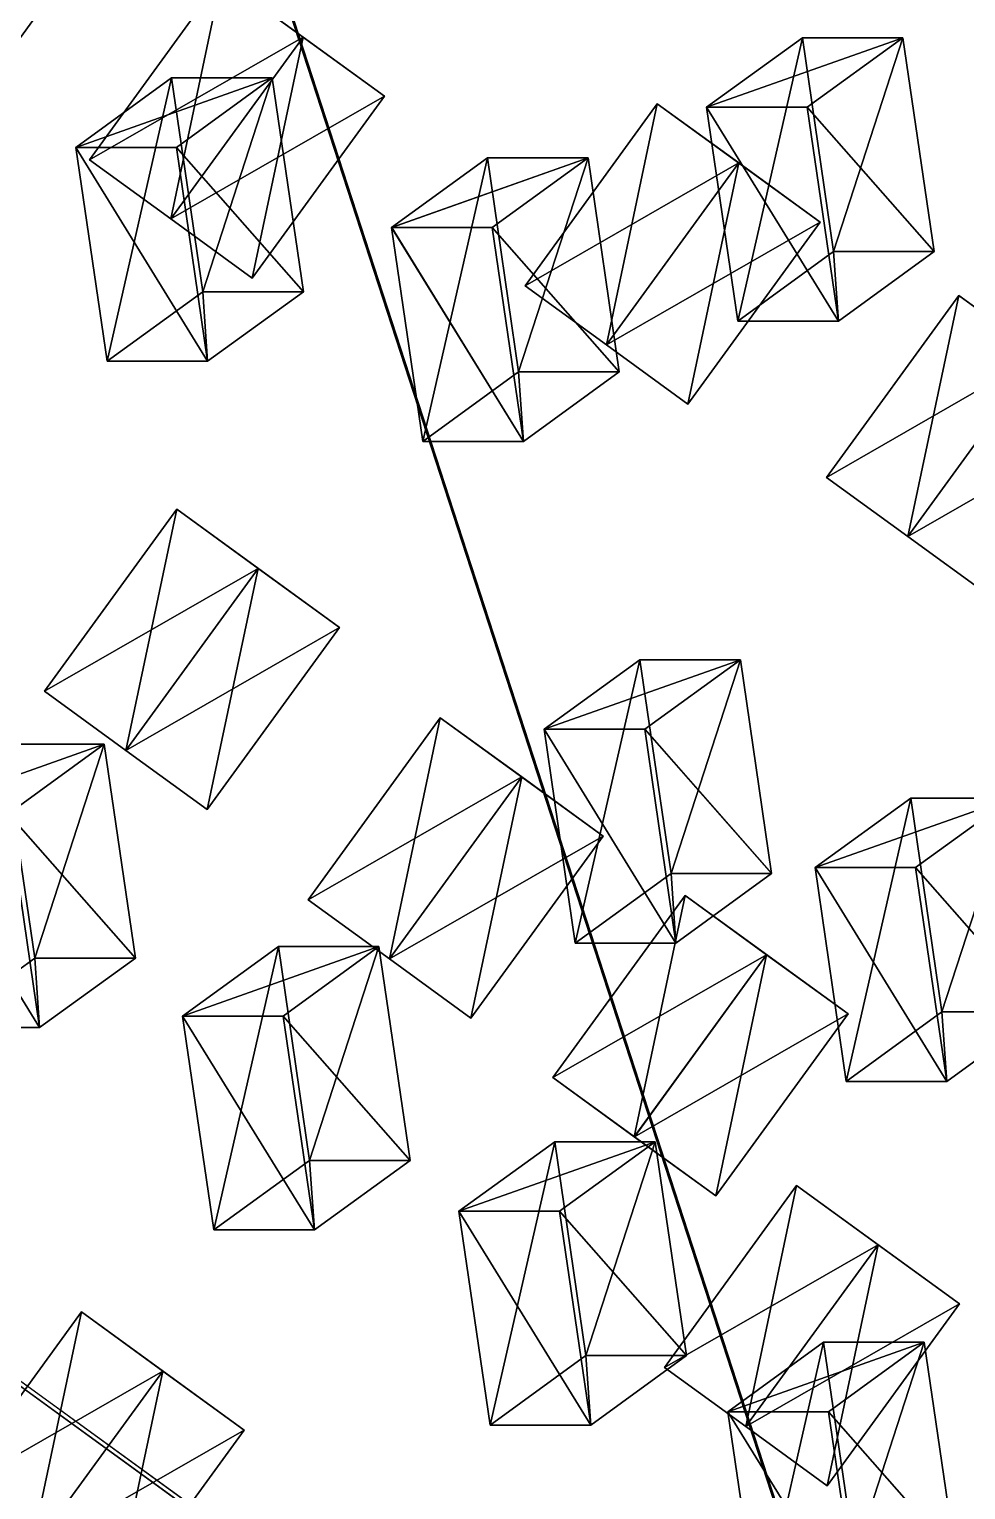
# Model space of a CAD drawing. Header units: metres. Extents: x -324 to 324, y -310 to 311.
# Drawn here: x 220.7 to 262.3, y -164.8 to -99.9 of the extents above; entities that cross this region are included whole.
import ezdxf

# ---------------------------------------------------------------- set-up
doc = ezdxf.new("R2010")
doc.units = ezdxf.units.M

msp = doc.modelspace()

# ---------------------------------------------------------------- linework, layer by layer
for p, q in [((161.96652, -117.55703, -738.10077), (261.9763, -190.21126, -938.09595)), ((261.8568, -190.37567, -938.0959), (161.85379, -117.71214, -738.10077))]:
    msp.add_line(p, q)
for points in [[(161.96648, 117.557076, -738.10077), (161.96652, -117.55703, -738.10077), (261.9763, -190.21126, -938.09595), (261.97638, -190.21115, -938.0958)], [(161.96648, 117.557076, -738.10077), (261.9763, -190.21126, -938.09595), (323.78568, 7.632487e-05, -1061.6997), (323.78577, 0.00017632486, -1061.6996)], [(261.94806, -190.3165, -938.3003), (61.935287, -190.30716, -1261.8993), (200.13196, -0.09587097, -1261.8992), (200.13206, -0.09577097, -1261.899)], [(261.94806, -190.3165, -938.3003), (200.13196, -0.09587097, -1261.8992), (323.74664, -0.101638794, -1061.904), (323.74673, -0.10153879, -1061.9039)], [(224.28676, -94.77117, -1130.5415), (220.66881, -92.14258, -1128.3052), (214.79095, -100.23274, -1128.3052), (214.79106, -100.23264, -1128.305)], [(220.66837, -92.14226, -1139.4856), (224.28676, -94.77117, -1130.5415), (218.4089, -102.861336, -1130.5415), (218.40901, -102.86124, -1130.5414)], [(214.79095, -100.23274, -1128.3052), (218.4089, -102.861336, -1130.5415), (224.28676, -94.77117, -1130.5415), (224.28687, -94.77107, -1130.5414)], [(227.01706, -108.28799, -1110.2363), (223.39911, -105.65939, -1108), (229.27696, -97.56923, -1108), (229.27707, -97.56913, -1107.9999)], [(232.89536, -100.19814, -1099.0559), (229.27696, -97.56923, -1108), (223.39911, -105.65939, -1108), (223.39922, -105.659294, -1107.9999)], [(229.27696, -97.56923, -1108), (232.89491, -100.19782, -1110.2363), (227.01706, -108.28799, -1110.2363), (227.01717, -108.28789, -1110.2362)], [(236.5133, -102.82674, -1101.2922), (232.89491, -100.19782, -1110.2363), (229.27696, -97.56923, -1108), (229.27707, -97.56913, -1107.9999)], [(229.27696, -97.56923, -1108), (232.89536, -100.19814, -1099.0559), (236.5133, -102.82674, -1101.2922), (236.51341, -102.82664, -1101.2921)], [(223.39911, -105.65939, -1108), (227.0175, -108.28831, -1099.0559), (232.89536, -100.19814, -1099.0559), (232.89546, -100.198044, -1099.0558)], [(230.63545, -110.9169, -1101.2922), (227.01706, -108.28799, -1110.2363), (232.89491, -100.19782, -1110.2363), (232.89502, -100.19772, -1110.2362)], [(236.5133, -102.82674, -1101.2922), (232.89536, -100.19814, -1099.0559), (227.0175, -108.28831, -1099.0559), (227.01761, -108.28821, -1099.0558)], [(232.89491, -100.19782, -1110.2363), (236.5133, -102.82674, -1101.2922), (230.63545, -110.9169, -1101.2922), (230.63556, -110.9168, -1101.2921)], [(252.21234, -112.82942, -910.745), (250.83025, -103.318855, -907.9811), (255.08391, -100.22868, -916.4874), (255.08401, -100.228584, -916.4873)], [(250.83025, -103.318855, -907.9811), (255.30226, -103.318855, -905.7448), (259.55594, -100.22868, -914.2511), (259.55603, -100.228584, -914.251)], [(259.55594, -100.22868, -914.2511), (255.08391, -100.22868, -916.4874), (250.83025, -103.318855, -907.9811), (250.83035, -103.318756, -907.98096)], [(255.08391, -100.22868, -916.4874), (256.466, -109.73925, -919.2513), (252.21234, -112.82942, -910.745), (252.21245, -112.82932, -910.7449)], [(256.466, -109.73925, -919.2513), (255.08391, -100.22868, -916.4874), (259.55594, -100.22868, -914.2511), (259.55603, -100.228584, -914.251)], [(260.93805, -109.73925, -917.015), (259.55594, -100.22868, -914.2511), (255.30226, -103.318855, -905.7448), (255.30237, -103.318756, -905.7447)], [(259.55594, -100.22868, -914.2511), (260.93805, -109.73925, -917.015), (256.466, -109.73925, -919.2513), (256.4661, -109.73915, -919.25116)], [(224.18427, -114.61749, -854.6957), (222.80217, -105.106926, -851.93176), (227.05583, -102.016754, -860.4381), (227.05594, -102.016655, -860.438)], [(222.80217, -105.106926, -851.93176), (227.27419, -105.106926, -849.6955), (231.52786, -102.016754, -858.2018), (231.52797, -102.016655, -858.20166)], [(231.52786, -102.016754, -858.2018), (227.05583, -102.016754, -860.4381), (222.80217, -105.106926, -851.93176), (222.80228, -105.10683, -851.93164)], [(227.05583, -102.016754, -860.4381), (228.43794, -111.52732, -863.20197), (224.18427, -114.61749, -854.6957), (224.18437, -114.61739, -854.69556)], [(228.43794, -111.52732, -863.20197), (227.05583, -102.016754, -860.4381), (231.52786, -102.016754, -858.2018), (231.52797, -102.016655, -858.20166)], [(232.90996, -111.52732, -860.9657), (231.52786, -102.016754, -858.2018), (227.27419, -105.106926, -849.6955), (227.27429, -105.10683, -849.6954)], [(231.52786, -102.016754, -858.2018), (232.90996, -111.52732, -860.9657), (228.43794, -111.52732, -863.20197), (228.43805, -111.52722, -863.20184)], [(227.0175, -108.28831, -1099.0559), (230.63545, -110.9169, -1101.2922), (236.5133, -102.82674, -1101.2922), (236.51341, -102.82664, -1101.2921)], [(246.37944, -113.88915, -1072.3274), (242.76149, -111.26056, -1070.0911), (248.63934, -103.170395, -1070.0911), (248.63945, -103.170296, -1070.091)], [(252.25774, -105.79931, -1061.147), (248.63934, -103.170395, -1070.0911), (242.76149, -111.26056, -1070.0911), (242.7616, -111.26046, -1070.091)], [(248.63934, -103.170395, -1070.0911), (252.2573, -105.79899, -1072.3274), (246.37944, -113.88915, -1072.3274), (246.37955, -113.88905, -1072.3273)], [(255.87569, -108.4279, -1063.3833), (252.2573, -105.79899, -1072.3274), (248.63934, -103.170395, -1070.0911), (248.63945, -103.170296, -1070.091)], [(248.63934, -103.170395, -1070.0911), (252.25774, -105.79931, -1061.147), (255.87569, -108.4279, -1063.3833), (255.8758, -108.4278, -1063.3832)], [(256.68436, -112.82942, -908.50867), (255.30226, -103.318855, -905.7448), (250.83025, -103.318855, -907.9811), (250.83035, -103.318756, -907.98096)], [(250.83025, -103.318855, -907.9811), (252.21234, -112.82942, -910.745), (256.68436, -112.82942, -908.50867), (256.68445, -112.82932, -908.50854)], [(255.30226, -103.318855, -905.7448), (256.68436, -112.82942, -908.50867), (260.93805, -109.73925, -917.015), (260.93814, -109.73915, -917.0149)], [(228.6563, -114.61749, -852.45935), (227.27419, -105.106926, -849.6955), (222.80217, -105.106926, -851.93176), (222.80228, -105.10683, -851.93164)], [(222.80217, -105.106926, -851.93176), (224.18427, -114.61749, -854.6957), (228.6563, -114.61749, -852.45935), (228.6564, -114.61739, -852.4592)], [(227.27419, -105.106926, -849.6955), (228.6563, -114.61749, -852.45935), (232.90996, -111.52732, -860.9657), (232.91006, -111.52722, -860.9656)], [(227.0175, -108.28831, -1099.0559), (223.39911, -105.65939, -1108), (227.01706, -108.28799, -1110.2363), (227.01717, -108.28789, -1110.2362)], [(238.21596, -118.17804, -882.7556), (236.83386, -108.66747, -879.9917), (241.08752, -105.5773, -888.49805), (241.08763, -105.5772, -888.4979)], [(236.83386, -108.66747, -879.9917), (241.30588, -108.66747, -877.75543), (245.55956, -105.5773, -886.2617), (245.55966, -105.5772, -886.2616)], [(245.55956, -105.5773, -886.2617), (241.08752, -105.5773, -888.49805), (236.83386, -108.66747, -879.9917), (236.83397, -108.66737, -879.9916)], [(241.08752, -105.5773, -888.49805), (242.46964, -115.08787, -891.2619), (238.21596, -118.17804, -882.7556), (238.21606, -118.17794, -882.7555)], [(242.46964, -115.08787, -891.2619), (241.08752, -105.5773, -888.49805), (245.55956, -105.5773, -886.2617), (245.55966, -105.5772, -886.2616)], [(246.94165, -115.08787, -889.02563), (245.55956, -105.5773, -886.2617), (241.30588, -108.66747, -877.75543), (241.30598, -108.66737, -877.7553)], [(245.55956, -105.5773, -886.2617), (246.94165, -115.08787, -889.02563), (242.46964, -115.08787, -891.2619), (242.46974, -115.08777, -891.2618)], [(242.76149, -111.26056, -1070.0911), (246.37988, -113.88947, -1061.147), (252.25774, -105.79931, -1061.147), (252.25784, -105.79921, -1061.1469)], [(249.99783, -116.51807, -1063.3833), (246.37944, -113.88915, -1072.3274), (252.2573, -105.79899, -1072.3274), (252.2574, -105.79889, -1072.3273)], [(255.87569, -108.4279, -1063.3833), (252.25774, -105.79931, -1061.147), (246.37988, -113.88947, -1061.147), (246.37999, -113.88937, -1061.1469)], [(252.2573, -105.79899, -1072.3274), (255.87569, -108.4279, -1063.3833), (249.99783, -116.51807, -1063.3833), (249.99794, -116.51797, -1063.3832)], [(227.01706, -108.28799, -1110.2363), (230.63545, -110.9169, -1101.2922), (227.0175, -108.28831, -1099.0559), (227.01761, -108.28821, -1099.0558)], [(246.37988, -113.88947, -1061.147), (249.99783, -116.51807, -1063.3833), (255.87569, -108.4279, -1063.3833), (255.8758, -108.4278, -1063.3832)], [(242.68799, -118.17804, -880.5193), (241.30588, -108.66747, -877.75543), (236.83386, -108.66747, -879.9917), (236.83397, -108.66737, -879.9916)], [(236.83386, -108.66747, -879.9917), (238.21596, -118.17804, -882.7556), (242.68799, -118.17804, -880.5193), (242.6881, -118.17794, -880.51917)], [(241.30588, -108.66747, -877.75543), (242.68799, -118.17804, -880.5193), (246.94165, -115.08787, -889.02563), (246.94176, -115.08777, -889.0255)], [(256.68436, -112.82942, -908.50867), (252.21234, -112.82942, -910.745), (256.466, -109.73925, -919.2513), (256.4661, -109.73915, -919.25116)], [(256.466, -109.73925, -919.2513), (260.93805, -109.73925, -917.015), (256.68436, -112.82942, -908.50867), (256.68445, -112.82932, -908.50854)], [(228.6563, -114.61749, -852.45935), (224.18427, -114.61749, -854.6957), (228.43794, -111.52732, -863.20197), (228.43805, -111.52722, -863.20184)], [(228.43794, -111.52732, -863.20197), (232.90996, -111.52732, -860.9657), (228.6563, -114.61749, -852.45935), (228.6564, -114.61739, -852.4592)], [(246.37988, -113.88947, -1061.147), (242.76149, -111.26056, -1070.0911), (246.37944, -113.88915, -1072.3274), (246.37955, -113.88905, -1072.3273)], [(259.77524, -122.412285, -1040.6368), (256.1573, -119.78369, -1038.4005), (262.03516, -111.69353, -1038.4005), (262.03525, -111.69343, -1038.4004)], [(265.65353, -114.32244, -1029.4564), (262.03516, -111.69353, -1038.4005), (256.1573, -119.78369, -1038.4005), (256.15738, -119.78359, -1038.4004)], [(262.03516, -111.69353, -1038.4005), (265.6531, -114.32212, -1040.6368), (259.77524, -122.412285, -1040.6368), (259.77533, -122.412186, -1040.6367)], [(269.27148, -116.951035, -1031.6927), (265.6531, -114.32212, -1040.6368), (262.03516, -111.69353, -1038.4005), (262.03525, -111.69343, -1038.4004)], [(262.03516, -111.69353, -1038.4005), (265.65353, -114.32244, -1029.4564), (269.27148, -116.951035, -1031.6927), (269.27158, -116.950935, -1031.6926)], [(246.37944, -113.88915, -1072.3274), (249.99783, -116.51807, -1063.3833), (246.37988, -113.88947, -1061.147), (246.37999, -113.88937, -1061.1469)], [(256.1573, -119.78369, -1038.4005), (259.77567, -122.412605, -1029.4564), (265.65353, -114.32244, -1029.4564), (265.65363, -114.32234, -1029.4563)], [(263.39362, -125.0412, -1031.6927), (259.77524, -122.412285, -1040.6368), (265.6531, -114.32212, -1040.6368), (265.6532, -114.32202, -1040.6367)], [(269.27148, -116.951035, -1031.6927), (265.65353, -114.32244, -1029.4564), (259.77567, -122.412605, -1029.4564), (259.77576, -122.412506, -1029.4563)], [(242.68799, -118.17804, -880.5193), (238.21596, -118.17804, -882.7556), (242.46964, -115.08787, -891.2619), (242.46974, -115.08777, -891.2618)], [(242.46964, -115.08787, -891.2619), (246.94165, -115.08787, -889.02563), (242.68799, -118.17804, -880.5193), (242.6881, -118.17794, -880.51917)], [(259.77567, -122.412605, -1029.4564), (263.39362, -125.0412, -1031.6927), (269.27148, -116.951035, -1031.6927), (269.27158, -116.950935, -1031.6926)], [(161.85379, -117.71214, -738.10077), (100.05529, -307.93845, -1061.6997), (261.8568, -190.37567, -938.0959), (261.8569, -190.37556, -938.09576)], [(259.77567, -122.412605, -1029.4564), (256.1573, -119.78369, -1038.4005), (259.77524, -122.412285, -1040.6368), (259.77533, -122.412186, -1040.6367)], [(225.0226, -131.91998, -1085.6854), (221.40465, -129.2914, -1083.4491), (227.2825, -121.201225, -1083.4491), (227.28261, -121.201126, -1083.449)], [(230.9009, -123.83014, -1074.505), (227.2825, -121.201225, -1083.4491), (221.40465, -129.2914, -1083.4491), (221.40475, -129.29129, -1083.449)], [(227.2825, -121.201225, -1083.4491), (230.90045, -123.82982, -1085.6854), (225.0226, -131.91998, -1085.6854), (225.0227, -131.91988, -1085.6853)], [(234.51884, -126.45873, -1076.7413), (230.90045, -123.82982, -1085.6854), (227.2825, -121.201225, -1083.4491), (227.28261, -121.201126, -1083.449)], [(227.2825, -121.201225, -1083.4491), (230.9009, -123.83014, -1074.505), (234.51884, -126.45873, -1076.7413), (234.51895, -126.45863, -1076.7412)], [(259.77524, -122.412285, -1040.6368), (263.39362, -125.0412, -1031.6927), (259.77567, -122.412605, -1029.4564), (259.77576, -122.412506, -1029.4563)], [(221.40465, -129.2914, -1083.4491), (225.02304, -131.9203, -1074.505), (230.9009, -123.83014, -1074.505), (230.901, -123.83004, -1074.5049)], [(228.64099, -134.5489, -1076.7413), (225.0226, -131.91998, -1085.6854), (230.90045, -123.82982, -1085.6854), (230.90056, -123.82972, -1085.6853)], [(234.51884, -126.45873, -1076.7413), (230.9009, -123.83014, -1074.505), (225.02304, -131.9203, -1074.505), (225.02315, -131.9202, -1074.5049)], [(230.90045, -123.82982, -1085.6854), (234.51884, -126.45873, -1076.7413), (228.64099, -134.5489, -1076.7413), (228.6411, -134.5488, -1076.7412)], [(225.02304, -131.9203, -1074.505), (228.64099, -134.5489, -1076.7413), (234.51884, -126.45873, -1076.7413), (234.51895, -126.45863, -1076.7412)], [(244.99455, -140.49117, -896.31116), (243.61246, -130.9806, -893.54724), (247.86612, -127.89043, -902.0536), (247.86623, -127.89033, -902.05347)], [(243.61246, -130.9806, -893.54724), (248.08447, -130.9806, -891.311), (252.33815, -127.89043, -899.81726), (252.33826, -127.89033, -899.81714)], [(252.33815, -127.89043, -899.81726), (247.86612, -127.89043, -902.0536), (243.61246, -130.9806, -893.54724), (243.61256, -130.9805, -893.5471)], [(247.86612, -127.89043, -902.0536), (249.24823, -137.40099, -904.81744), (244.99455, -140.49117, -896.31116), (244.99466, -140.49106, -896.31104)], [(249.24823, -137.40099, -904.81744), (247.86612, -127.89043, -902.0536), (252.33815, -127.89043, -899.81726), (252.33826, -127.89033, -899.81714)], [(253.72025, -137.40099, -902.5812), (252.33815, -127.89043, -899.81726), (248.08447, -130.9806, -891.311), (248.08458, -130.9805, -891.31085)], [(252.33815, -127.89043, -899.81726), (253.72025, -137.40099, -902.5812), (249.24823, -137.40099, -904.81744), (249.24834, -137.40088, -904.8173)], [(225.02304, -131.9203, -1074.505), (221.40465, -129.2914, -1083.4491), (225.0226, -131.91998, -1085.6854), (225.0227, -131.91988, -1085.6853)], [(236.73462, -141.19316, -1055.8373), (233.11667, -138.56458, -1053.601), (238.99452, -130.4744, -1053.601), (238.99463, -130.47429, -1053.6008)], [(242.61292, -133.10332, -1044.6569), (238.99452, -130.4744, -1053.601), (233.11667, -138.56458, -1053.601), (233.11678, -138.56447, -1053.6008)], [(238.99452, -130.4744, -1053.601), (242.61247, -133.103, -1055.8373), (236.73462, -141.19316, -1055.8373), (236.73473, -141.19305, -1055.8372)], [(246.23087, -135.7319, -1046.8932), (242.61247, -133.103, -1055.8373), (238.99452, -130.4744, -1053.601), (238.99463, -130.47429, -1053.6008)], [(238.99452, -130.4744, -1053.601), (242.61292, -133.10332, -1044.6569), (246.23087, -135.7319, -1046.8932), (246.23097, -135.7318, -1046.8931)], [(249.46658, -140.49117, -894.0748), (248.08447, -130.9806, -891.311), (243.61246, -130.9806, -893.54724), (243.61256, -130.9805, -893.5471)], [(243.61246, -130.9806, -893.54724), (244.99455, -140.49117, -896.31116), (249.46658, -140.49117, -894.0748), (249.46669, -140.49106, -894.0747)], [(248.08447, -130.9806, -891.311), (249.46658, -140.49117, -894.0748), (253.72025, -137.40099, -902.5812), (253.72035, -137.40088, -902.58105)], [(215.33733, -134.73512, -837.0039), (219.80934, -134.73512, -834.76764), (224.06302, -131.64494, -843.2739), (224.06313, -131.64484, -843.2738)], [(224.06302, -131.64494, -843.2739), (219.59099, -131.64494, -845.51025), (215.33733, -134.73512, -837.0039), (215.33743, -134.73502, -837.0038)], [(219.59099, -131.64494, -845.51025), (220.9731, -141.1555, -848.2741), (216.71942, -144.24568, -839.7678), (216.71953, -144.24557, -839.7677)], [(220.9731, -141.1555, -848.2741), (219.59099, -131.64494, -845.51025), (224.06302, -131.64494, -843.2739), (224.06313, -131.64484, -843.2738)], [(225.44511, -141.1555, -846.03784), (224.06302, -131.64494, -843.2739), (219.80934, -134.73512, -834.76764), (219.80945, -134.73502, -834.7675)], [(224.06302, -131.64494, -843.2739), (225.44511, -141.1555, -846.03784), (220.9731, -141.1555, -848.2741), (220.9732, -141.1554, -848.274)], [(225.0226, -131.91998, -1085.6854), (228.64099, -134.5489, -1076.7413), (225.02304, -131.9203, -1074.505), (225.02315, -131.9202, -1074.5049)], [(233.11667, -138.56458, -1053.601), (236.73506, -141.19348, -1044.6569), (242.61292, -133.10332, -1044.6569), (242.61302, -133.10321, -1044.6567)], [(240.35301, -143.82208, -1046.8932), (236.73462, -141.19316, -1055.8373), (242.61247, -133.103, -1055.8373), (242.61258, -133.10289, -1055.8372)], [(246.23087, -135.7319, -1046.8932), (242.61292, -133.10332, -1044.6569), (236.73506, -141.19348, -1044.6569), (236.73517, -141.19337, -1044.6567)], [(242.61247, -133.103, -1055.8373), (246.23087, -135.7319, -1046.8932), (240.35301, -143.82208, -1046.8932), (240.35312, -143.82198, -1046.8931)], [(257.0289, -146.63991, -920.3769), (255.64679, -137.12935, -917.613), (259.90045, -134.03917, -926.1193), (259.90054, -134.03906, -926.1192)], [(255.64679, -137.12935, -917.613), (260.1188, -137.12935, -915.3767), (264.37247, -134.03917, -923.883), (264.37256, -134.03906, -923.8829)], [(264.37247, -134.03917, -923.883), (259.90045, -134.03917, -926.1193), (255.64679, -137.12935, -917.613), (255.6469, -137.12924, -917.61285)], [(259.90045, -134.03917, -926.1193), (261.28256, -143.54973, -928.8832), (257.0289, -146.63991, -920.3769), (257.029, -146.6398, -920.3768)], [(261.28256, -143.54973, -928.8832), (259.90045, -134.03917, -926.1193), (264.37247, -134.03917, -923.883), (264.37256, -134.03906, -923.8829)], [(265.75458, -143.54973, -926.6469), (264.37247, -134.03917, -923.883), (260.1188, -137.12935, -915.3767), (260.1189, -137.12924, -915.3766)], [(264.37247, -134.03917, -923.883), (265.75458, -143.54973, -926.6469), (261.28256, -143.54973, -928.8832), (261.28265, -143.54962, -928.88306)], [(221.19145, -144.24568, -837.5315), (219.80934, -134.73512, -834.76764), (215.33733, -134.73512, -837.0039), (215.33743, -134.73502, -837.0038)], [(215.33733, -134.73512, -837.0039), (216.71942, -144.24568, -839.7678), (221.19145, -144.24568, -837.5315), (221.19156, -144.24557, -837.5314)], [(219.80934, -134.73512, -834.76764), (221.19145, -144.24568, -837.5315), (225.44511, -141.1555, -846.03784), (225.44522, -141.1554, -846.0377)], [(236.73506, -141.19348, -1044.6569), (240.35301, -143.82208, -1046.8932), (246.23087, -135.7319, -1046.8932), (246.23097, -135.7318, -1046.8931)], [(249.46658, -140.49117, -894.0748), (244.99455, -140.49117, -896.31116), (249.24823, -137.40099, -904.81744), (249.24834, -137.40088, -904.8173)], [(249.24823, -137.40099, -904.81744), (253.72025, -137.40099, -902.5812), (249.46658, -140.49117, -894.0748), (249.46669, -140.49106, -894.0747)], [(261.50092, -146.63991, -918.14056), (260.1188, -137.12935, -915.3767), (255.64679, -137.12935, -917.613), (255.6469, -137.12924, -917.61285)], [(255.64679, -137.12935, -917.613), (257.0289, -146.63991, -920.3769), (261.50092, -146.63991, -918.14056), (261.501, -146.6398, -918.14044)], [(260.1188, -137.12935, -915.3767), (261.50092, -146.63991, -918.14056), (265.75458, -143.54973, -926.6469), (265.75467, -143.54962, -926.6468)], [(236.73506, -141.19348, -1044.6569), (233.11667, -138.56458, -1053.601), (236.73462, -141.19316, -1055.8373), (236.73473, -141.19305, -1055.8372)], [(247.61728, -149.09988, -1028.937), (243.99933, -146.4713, -1026.7008), (249.87718, -138.38112, -1026.7008), (249.87729, -138.38101, -1026.7007)], [(253.49557, -141.01004, -1017.7567), (249.87718, -138.38112, -1026.7008), (243.99933, -146.4713, -1026.7008), (243.99944, -146.47119, -1026.7007)], [(249.87718, -138.38112, -1026.7008), (253.49513, -141.00972, -1028.937), (247.61728, -149.09988, -1028.937), (247.61739, -149.09978, -1028.9369)], [(257.11353, -143.63863, -1019.993), (253.49513, -141.00972, -1028.937), (249.87718, -138.38112, -1026.7008), (249.87729, -138.38101, -1026.7007)], [(249.87718, -138.38112, -1026.7008), (253.49557, -141.01004, -1017.7567), (257.11353, -143.63863, -1019.993), (257.11362, -143.63852, -1019.99286)], [(228.92618, -153.2474, -864.17834), (227.54408, -143.73685, -861.4144), (231.79774, -140.64667, -869.9208), (231.79785, -140.64656, -869.92065)], [(227.54408, -143.73685, -861.4144), (232.0161, -143.73685, -859.17816), (236.26978, -140.64667, -867.68445), (236.26988, -140.64656, -867.6843)], [(236.26978, -140.64667, -867.68445), (231.79774, -140.64667, -869.9208), (227.54408, -143.73685, -861.4144), (227.54419, -143.73674, -861.4143)], [(231.79774, -140.64667, -869.9208), (233.17986, -150.15723, -872.68463), (228.92618, -153.2474, -864.17834), (228.92628, -153.2473, -864.1782)], [(233.17986, -150.15723, -872.68463), (231.79774, -140.64667, -869.9208), (236.26978, -140.64667, -867.68445), (236.26988, -140.64656, -867.6843)], [(237.65187, -150.15723, -870.44836), (236.26978, -140.64667, -867.68445), (232.0161, -143.73685, -859.17816), (232.0162, -143.73674, -859.17804)], [(236.26978, -140.64667, -867.68445), (237.65187, -150.15723, -870.44836), (233.17986, -150.15723, -872.68463), (233.17996, -150.15712, -872.6845)], [(221.19145, -144.24568, -837.5315), (216.71942, -144.24568, -839.7678), (220.9731, -141.1555, -848.2741), (220.9732, -141.1554, -848.274)], [(220.9731, -141.1555, -848.2741), (225.44511, -141.1555, -846.03784), (221.19145, -144.24568, -837.5315), (221.19156, -144.24557, -837.5314)], [(236.73462, -141.19316, -1055.8373), (240.35301, -143.82208, -1046.8932), (236.73506, -141.19348, -1044.6569), (236.73517, -141.19337, -1044.6567)], [(243.99933, -146.4713, -1026.7008), (247.61772, -149.1002, -1017.7567), (253.49557, -141.01004, -1017.7567), (253.49568, -141.00993, -1017.7566)], [(251.23567, -151.7288, -1019.993), (247.61728, -149.09988, -1028.937), (253.49513, -141.00972, -1028.937), (253.49524, -141.00961, -1028.9369)], [(257.11353, -143.63863, -1019.993), (253.49557, -141.01004, -1017.7567), (247.61772, -149.1002, -1017.7567), (247.61783, -149.1001, -1017.7566)], [(253.49513, -141.00972, -1028.937), (257.11353, -143.63863, -1019.993), (251.23567, -151.7288, -1019.993), (251.23578, -151.7287, -1019.99286)], [(233.39821, -153.2474, -861.942), (232.0161, -143.73685, -859.17816), (227.54408, -143.73685, -861.4144), (227.54419, -143.73674, -861.4143)], [(227.54408, -143.73685, -861.4144), (228.92618, -153.2474, -864.17834), (233.39821, -153.2474, -861.942), (233.39832, -153.2473, -861.9419)], [(232.0161, -143.73685, -859.17816), (233.39821, -153.2474, -861.942), (237.65187, -150.15723, -870.44836), (237.65198, -150.15712, -870.44824)], [(247.61772, -149.1002, -1017.7567), (251.23567, -151.7288, -1019.993), (257.11353, -143.63863, -1019.993), (257.11362, -143.63852, -1019.99286)], [(261.50092, -146.63991, -918.14056), (257.0289, -146.63991, -920.3769), (261.28256, -143.54973, -928.8832), (261.28265, -143.54962, -928.88306)], [(261.28256, -143.54973, -928.8832), (265.75458, -143.54973, -926.6469), (261.50092, -146.63991, -918.14056), (261.501, -146.6398, -918.14044)], [(247.61772, -149.1002, -1017.7567), (243.99933, -146.4713, -1026.7008), (247.61728, -149.09988, -1028.937), (247.61739, -149.09978, -1028.9369)], [(241.20688, -161.92467, -888.73676), (239.82478, -152.41411, -885.97284), (244.07845, -149.32393, -894.4792), (244.07855, -149.32382, -894.47906)], [(239.82478, -152.41411, -885.97284), (244.2968, -152.41411, -883.7366), (248.55048, -149.32393, -892.24286), (248.55058, -149.32382, -892.24274)], [(248.55048, -149.32393, -892.24286), (244.07845, -149.32393, -894.4792), (239.82478, -152.41411, -885.97284), (239.82489, -152.414, -885.9727)], [(244.07845, -149.32393, -894.4792), (245.46056, -158.83449, -897.24304), (241.20688, -161.92467, -888.73676), (241.20699, -161.92456, -888.73663)], [(245.46056, -158.83449, -897.24304), (244.07845, -149.32393, -894.4792), (248.55048, -149.32393, -892.24286), (248.55058, -149.32382, -892.24274)], [(249.93257, -158.83449, -895.0068), (248.55048, -149.32393, -892.24286), (244.2968, -152.41411, -883.7366), (244.2969, -152.414, -883.73645)], [(248.55048, -149.32393, -892.24286), (249.93257, -158.83449, -895.0068), (245.46056, -158.83449, -897.24304), (245.46066, -158.83438, -897.2429)], [(247.61728, -149.09988, -1028.937), (251.23567, -151.7288, -1019.993), (247.61772, -149.1002, -1017.7567), (247.61783, -149.1001, -1017.7566)], [(233.39821, -153.2474, -861.942), (228.92618, -153.2474, -864.17834), (233.17986, -150.15723, -872.68463), (233.17996, -150.15712, -872.6845)], [(233.17986, -150.15723, -872.68463), (237.65187, -150.15723, -870.44836), (233.39821, -153.2474, -861.942), (233.39832, -153.2473, -861.9419)], [(252.57097, -161.99295, -1005.7679), (248.95302, -159.36436, -1003.5316), (254.83087, -151.27419, -1003.5316), (254.83098, -151.27408, -1003.5315)], [(258.44928, -153.9031, -994.5876), (254.83087, -151.27419, -1003.5316), (248.95302, -159.36436, -1003.5316), (248.95312, -159.36426, -1003.5315)], [(254.83087, -151.27419, -1003.5316), (258.44882, -153.90279, -1005.7679), (252.57097, -161.99295, -1005.7679), (252.57108, -161.99284, -1005.76776)], [(262.0672, -156.5317, -996.82385), (258.44882, -153.90279, -1005.7679), (254.83087, -151.27419, -1003.5316), (254.83098, -151.27408, -1003.5315)], [(254.83087, -151.27419, -1003.5316), (258.44928, -153.9031, -994.5876), (262.0672, -156.5317, -996.82385), (262.0673, -156.53159, -996.8237)], [(245.67891, -161.92467, -886.5004), (244.2968, -152.41411, -883.7366), (239.82478, -152.41411, -885.97284), (239.82489, -152.414, -885.9727)], [(239.82478, -152.41411, -885.97284), (241.20688, -161.92467, -888.73676), (245.67891, -161.92467, -886.5004), (245.67902, -161.92456, -886.5003)], [(244.2968, -152.41411, -883.7366), (245.67891, -161.92467, -886.5004), (249.93257, -158.83449, -895.0068), (249.93268, -158.83438, -895.00665)], [(248.95302, -159.36436, -1003.5316), (252.57141, -161.99327, -994.5876), (258.44928, -153.9031, -994.5876), (258.44937, -153.903, -994.58746)], [(256.18936, -164.62187, -996.82385), (252.57097, -161.99295, -1005.7679), (258.44882, -153.90279, -1005.7679), (258.4489, -153.90268, -1005.76776)], [(262.0672, -156.5317, -996.82385), (258.44928, -153.9031, -994.5876), (252.57141, -161.99327, -994.5876), (252.57152, -161.99316, -994.58746)], [(258.44882, -153.90279, -1005.7679), (262.0672, -156.5317, -996.82385), (256.18936, -164.62187, -996.82385), (256.18945, -164.62177, -996.8237)], [(252.57141, -161.99327, -994.5876), (256.18936, -164.62187, -996.82385), (262.0672, -156.5317, -996.82385), (262.0673, -156.53159, -996.8237)], [(220.78722, -167.61023, -1050.5862), (217.16927, -164.98164, -1048.3499), (223.04712, -156.89146, -1048.3499), (223.04723, -156.89136, -1048.3497)], [(226.66551, -159.52039, -1039.4058), (223.04712, -156.89146, -1048.3499), (217.16927, -164.98164, -1048.3499), (217.16937, -164.98154, -1048.3497)], [(223.04712, -156.89146, -1048.3499), (226.66507, -159.52007, -1050.5862), (220.78722, -167.61023, -1050.5862), (220.78732, -167.61012, -1050.586)], [(230.28346, -162.14897, -1041.6421), (226.66507, -159.52007, -1050.5862), (223.04712, -156.89146, -1048.3499), (223.04723, -156.89136, -1048.3497)], [(223.04712, -156.89146, -1048.3499), (226.66551, -159.52039, -1039.4058), (230.28346, -162.14897, -1041.6421), (230.28357, -162.14886, -1041.642)], [(253.15898, -170.84064, -912.63806), (251.77689, -161.33008, -909.87415), (256.03055, -158.2399, -918.3805), (256.03064, -158.23979, -918.3804)], [(251.77689, -161.33008, -909.87415), (256.2489, -161.33008, -907.6379), (260.50256, -158.2399, -916.14417), (260.50266, -158.23979, -916.14404)], [(260.50256, -158.2399, -916.14417), (256.03055, -158.2399, -918.3805), (251.77689, -161.33008, -909.87415), (251.777, -161.32997, -909.874)], [(256.03055, -158.2399, -918.3805), (257.41266, -167.75046, -921.14435), (253.15898, -170.84064, -912.63806), (253.15909, -170.84053, -912.63794)], [(257.41266, -167.75046, -921.14435), (256.03055, -158.2399, -918.3805), (260.50256, -158.2399, -916.14417), (260.50266, -158.23979, -916.14404)], [(261.88467, -167.75046, -918.9081), (260.50256, -158.2399, -916.14417), (256.2489, -161.33008, -907.6379), (256.249, -161.32997, -907.63776)], [(260.50256, -158.2399, -916.14417), (261.88467, -167.75046, -918.9081), (257.41266, -167.75046, -921.14435), (257.41275, -167.75035, -921.1442)], [(245.67891, -161.92467, -886.5004), (241.20688, -161.92467, -888.73676), (245.46056, -158.83449, -897.24304), (245.46066, -158.83438, -897.2429)], [(245.46056, -158.83449, -897.24304), (249.93257, -158.83449, -895.0068), (245.67891, -161.92467, -886.5004), (245.67902, -161.92456, -886.5003)], [(217.16927, -164.98164, -1048.3499), (220.78766, -167.61055, -1039.4058), (226.66551, -159.52039, -1039.4058), (226.66562, -159.52028, -1039.4056)], [(224.40561, -170.23915, -1041.6421), (220.78722, -167.61023, -1050.5862), (226.66507, -159.52007, -1050.5862), (226.66518, -159.51996, -1050.586)], [(230.28346, -162.14897, -1041.6421), (226.66551, -159.52039, -1039.4058), (220.78766, -167.61055, -1039.4058), (220.78777, -167.61044, -1039.4056)], [(226.66507, -159.52007, -1050.5862), (230.28346, -162.14897, -1041.6421), (224.40561, -170.23915, -1041.6421), (224.40572, -170.23904, -1041.642)], [(252.57141, -161.99327, -994.5876), (248.95302, -159.36436, -1003.5316), (252.57097, -161.99295, -1005.7679), (252.57108, -161.99284, -1005.76776)], [(257.631, -170.84064, -910.40173), (256.2489, -161.33008, -907.6379), (251.77689, -161.33008, -909.87415), (251.777, -161.32997, -909.874)], [(251.77689, -161.33008, -909.87415), (253.15898, -170.84064, -912.63806), (257.631, -170.84064, -910.40173), (257.6311, -170.84053, -910.4016)], [(256.2489, -161.33008, -907.6379), (257.631, -170.84064, -910.40173), (261.88467, -167.75046, -918.9081), (261.88477, -167.75035, -918.90796)], [(220.78766, -167.61055, -1039.4058), (224.40561, -170.23915, -1041.6421), (230.28346, -162.14897, -1041.6421), (230.28357, -162.14886, -1041.642)], [(252.57097, -161.99295, -1005.7679), (256.18936, -164.62187, -996.82385), (252.57141, -161.99327, -994.5876), (252.57152, -161.99316, -994.58746)]]:
    msp.add_3dface(points)

doc.saveas('drawing.dxf')
